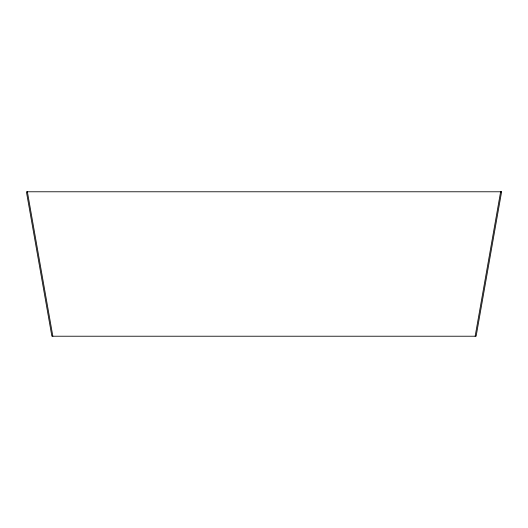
<?xml version="1.0" encoding="UTF-8"?>
<svg xmlns="http://www.w3.org/2000/svg" width="528" height="528" viewBox="0 0 528 528"><rect width="100%" height="100%" fill="white"/><g stroke="black" fill="none" stroke-linecap="round" stroke-linejoin="round"><path stroke-width="0.79" d="M475.147 336.224L500.617 191.776M27.383 191.776L52.853 336.224M501.6 191.776L476.131 336.224L51.869 336.224L26.4 191.776L501.6 191.776"/></g></svg>
